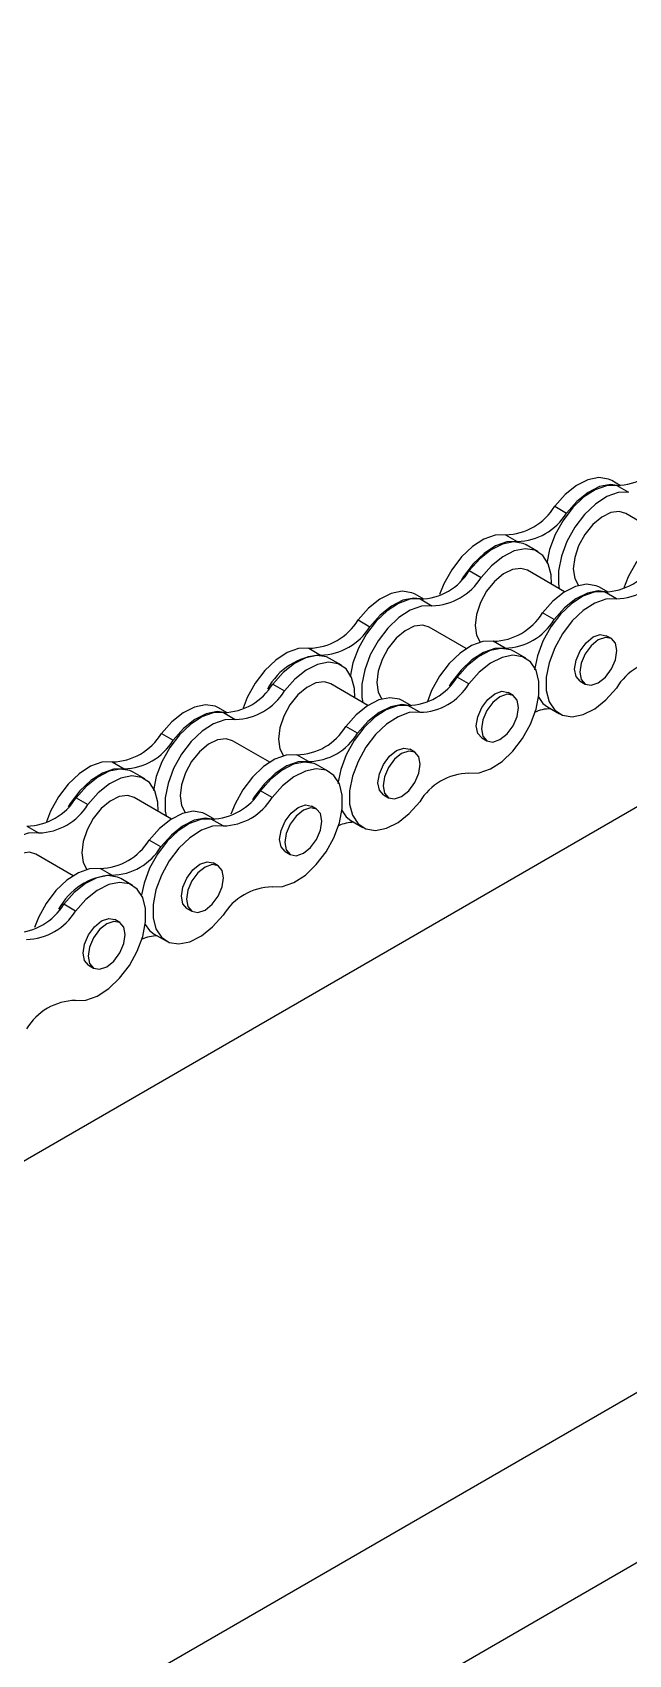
# Model space of a CAD drawing. Header units: metres. Extents: x 0 to 21025, y 0 to 14850.
# Drawn here: x 12926.4 to 12980.9, y 5328.4 to 5476.5 of the extents above; entities that cross this region are included whole.
import ezdxf

# ---------------------------------------------------------------- set-up
doc = ezdxf.new("R2010")
doc.units = ezdxf.units.M
doc.header["$LTSCALE"] = 25
doc.layers.add('SL4', color=4, linetype='Continuous')

msp = doc.modelspace()

# ---------------------------------------------------------------- linework, layer by layer
at = {"layer": 'SL4'}
for p, q in [((12230.818, 4972.404), (13167.717, 5513.264)), ((12277.116, 4945.677), (13214.015, 5486.537)), ((13220.75, 5474.871), (12283.851, 4934.011)), ((12980.111, 5435.134), (12979.311, 5435.596)), ((12979.779, 5435.162), (12980.853, 5434.542)), ((12974.106, 5433.253), (12975.181, 5432.632)), ((12983.995, 5430.629), (12980.588, 5432.596)), ((12969.616, 5430.661), (12970.691, 5430.04)), ((12972.588, 5429.109), (12971.513, 5429.729)), ((12966.308, 5427.386), (12967.383, 5426.766)), ((12975.015, 5425.445), (12971.608, 5427.411)), ((12978.995, 5425.41), (12978.195, 5425.872)), ((12962.15, 5424.766), (12961.351, 5425.228)), ((12961.818, 5424.794), (12962.893, 5424.174)), ((12979.738, 5424.818), (12978.663, 5425.438)), ((12956.146, 5422.885), (12957.221, 5422.264)), ((12974.065, 5422.908), (12972.99, 5423.529)), ((12966.035, 5420.26), (12962.628, 5422.227)), ((12979.288, 5421.175), (12978.822, 5421.444)), ((12951.656, 5420.292), (12952.73, 5419.672)), ((12969.575, 5420.316), (12968.5, 5420.937)), ((12971.472, 5419.385), (12970.397, 5420.005)), ((12954.627, 5418.74), (12953.553, 5419.361)), ((12948.348, 5417.018), (12949.423, 5416.397)), ((12957.054, 5415.076), (12953.647, 5417.043)), ((12966.267, 5417.041), (12965.192, 5417.662)), ((12976.424, 5417.289), (12976.889, 5417.02)), ((12961.034, 5415.042), (12960.235, 5415.503)), ((12970.308, 5415.991), (12969.842, 5416.26)), ((12944.19, 5414.398), (12943.39, 5414.859)), ((12943.858, 5414.426), (12944.932, 5413.805)), ((12961.777, 5414.449), (12960.702, 5415.07)), ((12973.458, 5414.935), (12974.533, 5414.315)), ((12938.185, 5412.516), (12939.26, 5411.896)), ((12956.105, 5412.54), (12955.03, 5413.16)), ((12948.074, 5409.892), (12944.667, 5411.859)), ((12961.327, 5410.807), (12960.862, 5411.075)), ((12967.444, 5412.105), (12967.909, 5411.836)), ((12933.695, 5409.924), (12934.77, 5409.304)), ((12951.615, 5409.948), (12950.54, 5410.568)), ((12953.512, 5409.016), (12952.437, 5409.637)), ((12936.667, 5408.372), (12935.592, 5408.993)), ((12930.387, 5406.649), (12931.462, 5406.029)), ((12939.094, 5404.708), (12935.687, 5406.675)), ((12948.307, 5406.673), (12947.232, 5407.294)), ((12958.463, 5406.921), (12958.929, 5406.652)), ((12943.074, 5404.673), (12942.274, 5405.135)), ((12952.347, 5405.622), (12951.881, 5405.891)), ((12925.897, 5404.057), (12926.972, 5403.437)), ((12943.817, 5404.081), (12942.742, 5404.701)), ((12955.497, 5404.567), (12956.572, 5403.946)), ((12938.144, 5402.171), (12937.069, 5402.792)), ((12930.114, 5399.524), (12926.707, 5401.49)), ((12943.367, 5400.438), (12942.901, 5400.707)), ((12949.483, 5401.737), (12949.949, 5401.468)), ((12933.654, 5399.579), (12932.579, 5400.2)), ((12935.551, 5398.648), (12934.476, 5399.268)), ((12930.346, 5396.305), (12929.271, 5396.925)), ((12940.503, 5396.553), (12940.968, 5396.284)), ((12934.387, 5395.254), (12933.921, 5395.523)), ((12937.537, 5394.199), (12938.612, 5393.578)), ((12931.523, 5391.368), (12931.988, 5391.1))]:
    msp.add_line(p, q, dxfattribs=at)
at = {"layer": 'SL4', "flags": 128}
for points in [[(12979.779, 5435.162), (12978.829, 5435.131), (12977.798, 5434.764), (12976.751, 5434.083), (12975.752, 5433.133), (12974.866, 5431.972), (12974.147, 5430.674), (12973.642, 5429.32), (12973.387, 5428.058)], [(12979.311, 5435.596), (12979.019, 5435.734), (12978.132, 5435.872), (12977.134, 5435.67), (12976.087, 5435.14), (12975.056, 5434.318), (12974.106, 5433.253)], [(12980.029, 5435.137), (12979.207, 5435.251), (12978.209, 5435.049), (12977.161, 5434.52), (12976.13, 5433.697), (12975.181, 5432.632)], [(12980.853, 5434.542), (12979.904, 5434.511), (12978.873, 5434.143), (12977.826, 5433.463), (12976.827, 5432.512), (12975.941, 5431.351), (12975.222, 5430.053), (12974.716, 5428.699), (12974.455, 5427.375), (12974.455, 5426.163), (12974.529, 5425.725)], [(12980.588, 5432.596), (12980.008, 5432.775), (12979.231, 5432.678), (12978.399, 5432.27), (12977.585, 5431.585), (12976.863, 5430.686), (12976.295, 5429.652), (12975.933, 5428.574), (12975.808, 5427.55)], [(12969.616, 5430.661), (12968.667, 5430.629), (12967.636, 5430.262), (12966.588, 5429.582), (12965.59, 5428.631), (12964.703, 5427.47), (12963.985, 5426.172), (12963.599, 5425.202)], [(12986.461, 5431.305), (12985.511, 5431.273), (12984.48, 5430.906), (12983.433, 5430.226), (12982.435, 5429.275), (12981.548, 5428.114), (12980.83, 5426.816), (12980.403, 5425.724)], [(12970.691, 5430.04), (12969.741, 5430.009), (12968.711, 5429.641), (12967.663, 5428.961), (12966.665, 5428.011), (12965.778, 5426.85), (12965.591, 5426.551)], [(12971.513, 5429.729), (12971.221, 5429.868), (12970.334, 5430.005), (12969.336, 5429.803), (12968.289, 5429.274), (12967.258, 5428.451), (12966.308, 5427.386)], [(12973.808, 5426.141), (12973.781, 5426.985), (12973.52, 5428.009), (12973.014, 5428.779), (12972.296, 5429.247), (12971.409, 5429.385), (12970.411, 5429.182), (12969.363, 5428.653), (12968.333, 5427.83), (12967.383, 5426.766)], [(12971.608, 5427.411), (12971.028, 5427.59), (12970.251, 5427.494), (12969.419, 5427.086), (12968.605, 5426.401), (12967.882, 5425.502), (12967.315, 5424.468), (12966.952, 5423.39), (12966.828, 5422.365)], [(12975.808, 5427.55), (12975.933, 5426.668), (12976.278, 5426.028)], [(12978.195, 5425.872), (12977.903, 5426.01), (12977.017, 5426.148), (12976.018, 5425.945), (12974.971, 5425.416), (12973.94, 5424.593), (12972.99, 5423.529)], [(12961.818, 5424.794), (12960.869, 5424.763), (12959.838, 5424.395), (12958.79, 5423.715), (12957.792, 5422.764), (12956.906, 5421.604), (12956.187, 5420.305), (12955.681, 5418.951), (12955.427, 5417.69)], [(12961.351, 5425.228), (12961.058, 5425.366), (12960.172, 5425.503), (12959.174, 5425.301), (12958.126, 5424.772), (12957.095, 5423.949), (12956.146, 5422.885)], [(12962.068, 5424.769), (12961.247, 5424.883), (12960.248, 5424.681), (12959.201, 5424.152), (12958.17, 5423.329), (12957.221, 5422.264)], [(12978.663, 5425.438), (12977.713, 5425.407), (12976.682, 5425.039), (12975.635, 5424.359), (12974.637, 5423.409), (12973.75, 5422.248), (12973.032, 5420.949), (12972.526, 5419.595), (12972.271, 5418.334)], [(12979.738, 5424.818), (12978.788, 5424.786), (12977.757, 5424.419), (12976.71, 5423.739), (12975.711, 5422.788), (12974.825, 5421.627), (12974.106, 5420.329), (12973.601, 5418.975), (12973.34, 5417.65), (12973.34, 5416.438), (12973.601, 5415.415), (12974.106, 5414.645), (12974.825, 5414.177), (12975.711, 5414.039), (12976.71, 5414.241), (12977.757, 5414.77), (12978.788, 5415.593), (12979.738, 5416.658)], [(12978.913, 5425.413), (12978.091, 5425.527), (12977.093, 5425.325), (12976.046, 5424.796), (12975.015, 5423.973), (12974.065, 5422.908)], [(12962.893, 5424.174), (12961.943, 5424.142), (12960.913, 5423.775), (12959.865, 5423.094), (12958.867, 5422.144), (12957.98, 5420.983), (12957.262, 5419.685), (12956.756, 5418.331), (12956.495, 5417.006), (12956.495, 5415.794), (12956.569, 5415.357)], [(12962.628, 5422.227), (12962.048, 5422.406), (12961.271, 5422.31), (12960.439, 5421.901), (12959.625, 5421.217), (12958.902, 5420.318), (12958.334, 5419.284), (12957.972, 5418.206), (12957.848, 5417.181)], [(12966.828, 5422.365), (12966.952, 5421.484), (12967.298, 5420.844)], [(12975.927, 5418.387), (12976.056, 5419.211), (12976.424, 5420.059), (12976.974, 5420.801), (12977.623, 5421.325), (12978.272, 5421.551), (12978.822, 5421.444)], [(12976.393, 5418.119), (12976.522, 5417.444), (12976.889, 5417.021), (12977.44, 5416.914), (12978.089, 5417.139), (12978.738, 5417.663), (12979.288, 5418.405), (12979.656, 5419.253), (12979.785, 5420.077), (12979.656, 5420.752), (12979.288, 5421.175), (12978.738, 5421.282), (12978.089, 5421.056), (12977.44, 5420.532), (12976.889, 5419.79), (12976.522, 5418.943), (12976.393, 5418.119)], [(12951.656, 5420.292), (12950.706, 5420.261), (12949.675, 5419.894), (12948.628, 5419.213), (12947.629, 5418.263), (12946.743, 5417.102), (12946.024, 5415.804), (12945.638, 5414.834)], [(12968.5, 5420.937), (12967.551, 5420.905), (12966.52, 5420.538), (12965.472, 5419.857), (12964.474, 5418.907), (12963.588, 5417.746), (12962.869, 5416.448), (12962.443, 5415.356)], [(12969.575, 5420.316), (12968.626, 5420.285), (12967.595, 5419.917), (12966.547, 5419.237), (12965.549, 5418.286), (12964.662, 5417.126), (12964.475, 5416.827)], [(12970.397, 5420.005), (12970.105, 5420.143), (12969.219, 5420.281), (12968.22, 5420.079), (12967.173, 5419.55), (12966.142, 5418.727), (12965.192, 5417.662)], [(12953.553, 5419.361), (12953.26, 5419.499), (12952.374, 5419.637), (12951.376, 5419.435), (12950.328, 5418.905), (12949.297, 5418.083), (12948.348, 5417.018)], [(12955.848, 5415.773), (12955.821, 5416.617), (12955.56, 5417.64), (12955.054, 5418.41), (12954.335, 5418.879), (12953.449, 5419.016), (12952.45, 5418.814), (12951.403, 5418.285), (12950.372, 5417.462), (12949.423, 5416.397)], [(12966.267, 5408.882), (12967.217, 5408.913), (12968.248, 5409.281), (12969.295, 5409.961), (12970.293, 5410.911), (12971.18, 5412.072), (12971.898, 5413.37), (12972.404, 5414.724), (12972.665, 5416.049), (12972.665, 5417.261), (12972.404, 5418.284), (12971.898, 5419.054), (12971.18, 5419.523), (12970.293, 5419.66), (12969.295, 5419.458), (12968.248, 5418.929), (12967.217, 5418.106), (12966.267, 5417.041)], [(12976.424, 5417.289), (12976.424, 5417.289), (12976.056, 5417.712), (12975.927, 5418.387)], [(12953.647, 5417.043), (12953.068, 5417.222), (12952.291, 5417.126), (12951.458, 5416.717), (12950.645, 5416.033), (12949.922, 5415.134), (12949.354, 5414.099), (12948.992, 5413.022), (12948.867, 5411.997)], [(12957.848, 5417.181), (12957.972, 5416.3), (12958.317, 5415.66)], [(12960.235, 5415.503), (12959.943, 5415.642), (12959.056, 5415.779), (12958.058, 5415.577), (12957.01, 5415.048), (12955.979, 5414.225), (12955.03, 5413.16)], [(12966.947, 5413.203), (12967.076, 5414.027), (12967.444, 5414.875), (12967.994, 5415.617), (12968.643, 5416.141), (12969.292, 5416.366), (12969.842, 5416.26)], [(12967.412, 5412.934), (12967.542, 5412.259), (12967.909, 5411.836), (12968.459, 5411.729), (12969.108, 5411.955), (12969.757, 5412.479), (12970.308, 5413.221), (12970.675, 5414.069), (12970.804, 5414.893), (12970.675, 5415.568), (12970.308, 5415.991), (12969.757, 5416.098), (12969.108, 5415.872), (12968.459, 5415.348), (12967.909, 5414.606), (12967.542, 5413.758), (12967.412, 5412.934)], [(12972.585, 5415.906), (12973.032, 5415.266), (12973.458, 5414.935)], [(12943.858, 5414.426), (12942.908, 5414.394), (12941.877, 5414.027), (12940.83, 5413.346), (12939.831, 5412.396), (12938.945, 5411.235), (12938.226, 5409.937), (12937.721, 5408.583), (12937.466, 5407.321)], [(12943.39, 5414.859), (12943.098, 5414.998), (12942.211, 5415.135), (12941.213, 5414.933), (12940.166, 5414.404), (12939.135, 5413.581), (12938.185, 5412.516)], [(12944.107, 5414.4), (12943.286, 5414.515), (12942.288, 5414.312), (12941.24, 5413.783), (12940.209, 5412.96), (12939.26, 5411.896)], [(12960.702, 5415.07), (12959.753, 5415.038), (12958.722, 5414.671), (12957.674, 5413.991), (12956.676, 5413.04), (12955.79, 5411.879), (12955.071, 5410.581), (12954.565, 5409.227), (12954.311, 5407.965)], [(12961.777, 5414.449), (12960.828, 5414.418), (12959.797, 5414.05), (12958.749, 5413.37), (12957.751, 5412.42), (12956.865, 5411.259), (12956.146, 5409.961), (12955.64, 5408.607), (12955.379, 5407.282), (12955.379, 5406.07), (12955.64, 5405.047), (12956.146, 5404.277), (12956.865, 5403.808), (12957.751, 5403.671), (12958.749, 5403.873), (12959.797, 5404.402), (12960.828, 5405.225), (12961.777, 5406.29)], [(12960.952, 5415.045), (12960.131, 5415.159), (12959.133, 5414.957), (12958.085, 5414.427), (12957.054, 5413.605), (12956.105, 5412.54)], [(12944.932, 5413.805), (12943.983, 5413.774), (12942.952, 5413.406), (12941.905, 5412.726), (12940.906, 5411.776), (12940.02, 5410.615), (12939.301, 5409.316), (12938.795, 5407.962), (12938.534, 5406.638), (12938.534, 5405.426), (12938.608, 5404.988)], [(12967.444, 5412.105), (12967.444, 5412.105), (12967.076, 5412.528), (12966.947, 5413.203)], [(12944.667, 5411.859), (12944.087, 5412.038), (12943.31, 5411.941), (12942.478, 5411.533), (12941.664, 5410.849), (12940.942, 5409.949), (12940.374, 5408.915), (12940.012, 5407.838), (12939.887, 5406.813)], [(12948.867, 5411.997), (12948.992, 5411.116), (12949.337, 5410.476)], [(12957.967, 5408.019), (12958.096, 5408.843), (12958.463, 5409.691), (12959.013, 5410.433), (12959.663, 5410.957), (12960.312, 5411.182), (12960.862, 5411.075)], [(12958.432, 5407.75), (12958.561, 5407.075), (12958.929, 5406.652), (12959.479, 5406.545), (12960.128, 5406.771), (12960.777, 5407.295), (12961.327, 5408.037), (12961.695, 5408.884), (12961.824, 5409.708), (12961.695, 5410.383), (12961.327, 5410.806), (12960.777, 5410.913), (12960.128, 5410.688), (12959.479, 5410.164), (12958.929, 5409.422), (12958.561, 5408.574), (12958.432, 5407.75)], [(12933.695, 5409.924), (12932.746, 5409.893), (12931.715, 5409.525), (12930.667, 5408.845), (12929.669, 5407.894), (12928.782, 5406.734), (12928.064, 5405.435), (12927.678, 5404.465)], [(12950.54, 5410.568), (12949.59, 5410.537), (12948.559, 5410.169), (12947.512, 5409.489), (12946.514, 5408.538), (12945.627, 5407.378), (12944.909, 5406.079), (12944.541, 5405.165)], [(12951.615, 5409.948), (12950.665, 5409.916), (12949.634, 5409.549), (12948.587, 5408.868), (12947.588, 5407.918), (12946.702, 5406.757), (12946.515, 5406.459)], [(12952.437, 5409.637), (12952.145, 5409.775), (12951.258, 5409.912), (12950.26, 5409.71), (12949.212, 5409.181), (12948.181, 5408.358), (12947.232, 5407.294)], [(12934.77, 5409.304), (12933.82, 5409.272), (12932.79, 5408.905), (12931.742, 5408.224), (12930.744, 5407.274), (12929.857, 5406.113), (12929.67, 5405.815)], [(12935.592, 5408.993), (12935.3, 5409.131), (12934.413, 5409.268), (12933.415, 5409.066), (12932.368, 5408.537), (12931.337, 5407.714), (12930.387, 5406.649)], [(12937.887, 5405.404), (12937.86, 5406.249), (12937.599, 5407.272), (12937.093, 5408.042), (12936.375, 5408.51), (12935.488, 5408.648), (12934.49, 5408.446), (12933.442, 5407.917), (12932.412, 5407.094), (12931.462, 5406.029)], [(12948.307, 5398.513), (12949.256, 5398.545), (12950.287, 5398.912), (12951.335, 5399.593), (12952.333, 5400.543), (12953.219, 5401.704), (12953.938, 5403.002), (12954.444, 5404.356), (12954.705, 5405.681), (12954.705, 5406.893), (12954.444, 5407.916), (12953.938, 5408.686), (12953.219, 5409.155), (12952.333, 5409.292), (12951.335, 5409.09), (12950.287, 5408.561), (12949.256, 5407.738), (12948.307, 5406.673)], [(12958.463, 5406.921), (12958.463, 5406.921), (12958.096, 5407.344), (12957.967, 5408.019)], [(12935.687, 5406.675), (12935.107, 5406.854), (12934.33, 5406.757), (12933.498, 5406.349), (12932.684, 5405.665), (12931.961, 5404.765), (12931.394, 5403.731), (12931.031, 5402.654), (12930.907, 5401.629)], [(12939.887, 5406.813), (12940.012, 5405.932), (12940.357, 5405.291)], [(12942.274, 5405.135), (12941.982, 5405.273), (12941.096, 5405.411), (12940.097, 5405.209), (12939.05, 5404.679), (12938.019, 5403.857), (12937.069, 5402.792)], [(12948.986, 5402.835), (12949.115, 5403.659), (12949.483, 5404.506), (12950.033, 5405.249), (12950.682, 5405.772), (12951.331, 5405.998), (12951.881, 5405.891)], [(12949.452, 5402.566), (12949.581, 5401.891), (12949.949, 5401.468), (12950.499, 5401.361), (12951.148, 5401.587), (12951.797, 5402.11), (12952.347, 5402.853), (12952.715, 5403.7), (12952.844, 5404.524), (12952.715, 5405.199), (12952.347, 5405.622), (12951.797, 5405.729), (12951.148, 5405.504), (12950.499, 5404.98), (12949.949, 5404.238), (12949.581, 5403.39), (12949.452, 5402.566)], [(12954.625, 5405.538), (12955.071, 5404.897), (12955.497, 5404.567)], [(12942.742, 5404.701), (12941.792, 5404.67), (12940.761, 5404.303), (12939.714, 5403.622), (12938.716, 5402.672), (12937.829, 5401.511), (12937.111, 5400.213), (12936.605, 5398.859), (12936.373, 5397.777)], [(12943.817, 5404.081), (12942.867, 5404.05), (12941.836, 5403.682), (12940.789, 5403.002), (12939.79, 5402.051), (12938.904, 5400.89), (12938.185, 5399.592), (12937.68, 5398.238), (12937.419, 5396.914), (12937.419, 5395.702), (12937.68, 5394.678), (12938.185, 5393.908), (12938.904, 5393.44), (12939.79, 5393.302), (12940.789, 5393.504), (12941.836, 5394.034), (12942.867, 5394.856), (12943.817, 5395.921)], [(12942.992, 5404.676), (12942.17, 5404.79), (12941.172, 5404.588), (12940.125, 5404.059), (12939.094, 5403.236), (12938.144, 5402.171)], [(12926.972, 5403.437), (12926.022, 5403.405), (12924.992, 5403.038), (12923.944, 5402.358), (12922.946, 5401.407), (12922.059, 5400.246), (12921.341, 5398.948), (12920.835, 5397.594), (12920.574, 5396.269), (12920.574, 5395.057), (12920.648, 5394.62)], [(12949.483, 5401.737), (12949.483, 5401.737), (12949.115, 5402.16), (12948.986, 5402.835)], [(12926.707, 5401.49), (12926.127, 5401.669), (12925.35, 5401.573), (12924.518, 5401.165), (12923.704, 5400.48), (12922.981, 5399.581), (12922.413, 5398.547), (12922.051, 5397.469), (12921.927, 5396.444)], [(12930.907, 5401.629), (12931.031, 5400.747), (12931.377, 5400.107)], [(12940.006, 5397.651), (12940.135, 5398.475), (12940.503, 5399.322), (12941.053, 5400.064), (12941.702, 5400.588), (12942.351, 5400.814), (12942.901, 5400.707)], [(12940.472, 5397.382), (12940.601, 5396.707), (12940.968, 5396.284), (12941.519, 5396.177), (12942.168, 5396.402), (12942.817, 5396.926), (12943.367, 5397.668), (12943.735, 5398.516), (12943.864, 5399.34), (12943.735, 5400.015), (12943.367, 5400.438), (12942.817, 5400.545), (12942.168, 5400.319), (12941.519, 5399.796), (12940.968, 5399.053), (12940.601, 5398.206), (12940.472, 5397.382)], [(12932.579, 5400.2), (12931.63, 5400.168), (12930.599, 5399.801), (12929.551, 5399.121), (12928.553, 5398.17), (12927.667, 5397.009), (12926.948, 5395.711), (12926.581, 5394.797)], [(12934.476, 5399.268), (12934.184, 5399.407), (12933.298, 5399.544), (12932.299, 5399.342), (12931.252, 5398.813), (12930.221, 5397.99), (12929.271, 5396.925)], [(12930.346, 5388.145), (12931.296, 5388.176), (12932.327, 5388.544), (12933.374, 5389.224), (12934.372, 5390.175), (12935.259, 5391.335), (12935.977, 5392.634), (12936.483, 5393.988), (12936.744, 5395.312), (12936.744, 5396.524), (12936.483, 5397.548), (12935.977, 5398.318), (12935.259, 5398.786), (12934.372, 5398.924), (12933.374, 5398.721), (12932.327, 5398.192), (12931.296, 5397.37), (12930.346, 5396.305)], [(12940.503, 5396.553), (12940.503, 5396.553), (12940.135, 5396.976), (12940.006, 5397.651)], [(12931.026, 5392.466), (12931.155, 5393.29), (12931.523, 5394.138), (12932.073, 5394.88), (12932.722, 5395.404), (12933.371, 5395.63), (12933.921, 5395.523)], [(12931.491, 5392.198), (12931.621, 5391.523), (12931.988, 5391.1), (12932.538, 5390.993), (12933.187, 5391.218), (12933.836, 5391.742), (12934.387, 5392.484), (12934.754, 5393.332), (12934.883, 5394.156), (12934.754, 5394.831), (12934.387, 5395.254), (12933.836, 5395.361), (12933.187, 5395.135), (12932.538, 5394.611), (12931.988, 5393.869), (12931.621, 5393.022), (12931.491, 5392.198)], [(12936.715, 5395.07), (12937.111, 5394.529), (12937.537, 5394.199)], [(12931.523, 5391.368), (12931.523, 5391.368), (12931.155, 5391.792), (12931.026, 5392.466)]]:
    msp.add_lwpolyline(points, dxfattribs=at)
at = {"layer": 'SL4'}
for centre, radius, start, end in [((12979.669, 5440.538), 5.376, 271.17027, 328.82435), ((12969.506, 5436.036), 5.376, 271.17027, 328.82435), ((12970.581, 5435.416), 5.376, 271.17027, 328.82435), ((12961.708, 5430.169), 5.376, 271.17027, 328.82435), ((12978.553, 5430.813), 5.376, 271.17027, 328.82435), ((12979.628, 5430.193), 5.376, 271.17027, 328.82435), ((12962.783, 5429.549), 5.376, 271.17027, 328.82435), ((12951.546, 5425.668), 5.376, 271.17027, 328.82435), ((12968.39, 5426.312), 5.376, 271.17027, 328.82435), ((12969.465, 5425.691), 5.376, 271.17027, 328.82435), ((12952.621, 5425.047), 5.376, 271.17027, 328.82435), ((12953.048, 5413.825), 5.855, 93.11014, 152.07323), ((12984.338, 5413.875), 5.376, 91.17027, 148.82435), ((12943.748, 5419.801), 5.376, 271.17027, 328.82435), ((12960.593, 5420.445), 5.376, 271.17027, 328.82435), ((12961.667, 5419.825), 5.376, 271.17027, 328.82435), ((12944.823, 5419.18), 5.376, 271.17027, 328.82435), ((12973.767, 5411.288), 3.488, 90.56121, 116.02926), ((12933.585, 5415.299), 5.376, 271.17027, 328.82435), ((12950.43, 5415.943), 5.376, 271.17027, 328.82435), ((12951.505, 5415.323), 5.376, 271.17027, 328.82435), ((12934.66, 5414.679), 5.376, 271.17027, 328.82435), ((12966.377, 5403.506), 5.376, 91.17027, 148.82435), ((12925.787, 5409.433), 5.376, 271.17027, 328.82435), ((12942.632, 5410.077), 5.376, 271.17027, 328.82435), ((12943.707, 5409.456), 5.376, 271.17027, 328.82435), ((12926.862, 5408.812), 5.376, 271.17027, 328.82435), ((12955.802, 5400.962), 3.446, 90.48436, 114.6516), ((12932.469, 5405.575), 5.376, 271.17027, 328.82435), ((12933.544, 5404.955), 5.376, 271.17027, 328.82435), ((12933.972, 5393.733), 5.855, 93.11014, 152.07323), ((12948.417, 5393.138), 5.376, 91.17027, 148.82435), ((12924.672, 5399.708), 5.376, 271.17027, 328.82435), ((12925.746, 5399.088), 5.376, 271.17027, 328.82435), ((12937.841, 5390.593), 3.446, 90.48436, 114.6516), ((12930.456, 5382.77), 5.376, 91.17027, 148.82435)]:
    msp.add_arc(centre, radius, start, end, dxfattribs=at)

doc.saveas('drawing.dxf')
